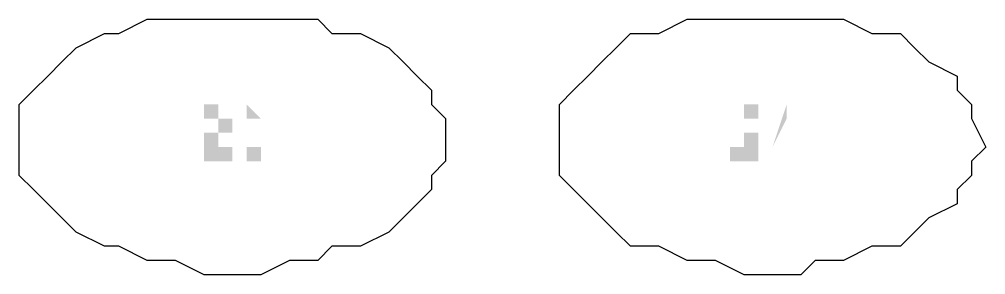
# Model space of a CAD drawing. Header units: millimetres. Extents: x -24 to 24, y -4.4 to 3.5.
# Drawn here: x 14.994 to 15.899, y -3.101 to -2.862 of the extents above; entities that cross this region are included whole.
import ezdxf

# ---------------------------------------------------------------- set-up
doc = ezdxf.new("R2010")
doc.units = ezdxf.units.MM

msp = doc.modelspace()

# ---------------------------------------------------------------- hatches: boundary and pattern name
for points in [[(15.19372, -2.99482), (15.1671, -2.99482), (15.1671, -2.99482), (15.1671, -2.99482), (15.1671, -2.98151), (15.1671, -2.98151), (15.1671, -2.98151), (15.1671, -2.98151), (15.1671, -2.98151), (15.1671, -2.98151), (15.1671, -2.98151), (15.1671, -2.98151), (15.1671, -2.98151), (15.1671, -2.98151), (15.1671, -2.98151), (15.1671, -2.98151), (15.1671, -2.98151), (15.1671, -2.98151), (15.1671, -2.98151), (15.1671, -2.98151), (15.1671, -2.98151), (15.1671, -2.98151), (15.1671, -2.98151), (15.1671, -2.98151), (15.1671, -2.98151), (15.1671, -2.98151), (15.1671, -2.98151), (15.1671, -2.98151), (15.1671, -2.98151), (15.1671, -2.98151), (15.1671, -2.98151), (15.1671, -2.98151), (15.1671, -2.98151), (15.1671, -2.98151), (15.1671, -2.98151), (15.1671, -2.9682), (15.1671, -2.9682), (15.18041, -2.9682), (15.18041, -2.9682), (15.18041, -2.9682), (15.18041, -2.9682), (15.18041, -2.9682), (15.18041, -2.9682), (15.18041, -2.9682), (15.18041, -2.9682), (15.18041, -2.9682), (15.18041, -2.9682), (15.18041, -2.9682), (15.18041, -2.9682), (15.18041, -2.9682), (15.18041, -2.9682), (15.18041, -2.9682), (15.18041, -2.9682), (15.18041, -2.9682), (15.18041, -2.9682), (15.18041, -2.9682), (15.18041, -2.9682), (15.18041, -2.9682), (15.18041, -2.9682), (15.18041, -2.9682), (15.18041, -2.9682), (15.18041, -2.9682), (15.18041, -2.9682), (15.18041, -2.9682), (15.18041, -2.9682), (15.18041, -2.9682), (15.18041, -2.95489), (15.18041, -2.95489), (15.18041, -2.95489), (15.18041, -2.95489), (15.18041, -2.95489), (15.18041, -2.95489), (15.18041, -2.95489), (15.18041, -2.95489), (15.18041, -2.95489), (15.18041, -2.95489), (15.18041, -2.95489), (15.18041, -2.95489), (15.18041, -2.95489), (15.18041, -2.95489), (15.18041, -2.95489), (15.18041, -2.95489), (15.18041, -2.95489), (15.18041, -2.95489), (15.18041, -2.95489), (15.18041, -2.95489), (15.18041, -2.95489), (15.18041, -2.95489), (15.18041, -2.95489), (15.18041, -2.95489), (15.18041, -2.95489), (15.18041, -2.95489), (15.18041, -2.95489), (15.18041, -2.95489), (15.18041, -2.95489), (15.18041, -2.95489), (15.18041, -2.95489), (15.18041, -2.95489), (15.18041, -2.95489), (15.1671, -2.95489), (15.1671, -2.95489), (15.1671, -2.95489), (15.1671, -2.95489), (15.1671, -2.95489), (15.1671, -2.95489), (15.1671, -2.95489), (15.1671, -2.95489), (15.1671, -2.95489), (15.1671, -2.95489), (15.1671, -2.95489), (15.1671, -2.95489), (15.1671, -2.95489), (15.1671, -2.95489), (15.1671, -2.95489), (15.1671, -2.95489), (15.1671, -2.95489), (15.1671, -2.95489), (15.1671, -2.95489), (15.1671, -2.95489), (15.1671, -2.95489), (15.1671, -2.95489), (15.1671, -2.95489), (15.1671, -2.95489), (15.1671, -2.95489), (15.1671, -2.95489), (15.1671, -2.95489), (15.1671, -2.95489), (15.1671, -2.95489), (15.1671, -2.95489), (15.1671, -2.95489), (15.1671, -2.95489), (15.1671, -2.95489), (15.1671, -2.95489), (15.1671, -2.95489), (15.1671, -2.95489), (15.1671, -2.95489), (15.1671, -2.95489), (15.1671, -2.95489), (15.1671, -2.95489), (15.1671, -2.95489), (15.1671, -2.95489), (15.1671, -2.95489), (15.1671, -2.95489), (15.1671, -2.95489), (15.1671, -2.95489), (15.1671, -2.95489), (15.1671, -2.94158), (15.1671, -2.94158), (15.18041, -2.94158), (15.18041, -2.94158), (15.18041, -2.94158), (15.18041, -2.94158), (15.18041, -2.94158), (15.18041, -2.94158), (15.18041, -2.94158), (15.18041, -2.94158), (15.18041, -2.94158), (15.18041, -2.94158), (15.18041, -2.94158), (15.18041, -2.94158), (15.18041, -2.94158), (15.18041, -2.94158), (15.18041, -2.94158), (15.18041, -2.95489), (15.18041, -2.95489), (15.18041, -2.95489), (15.18041, -2.95489), (15.18041, -2.95489), (15.18041, -2.95489), (15.18041, -2.95489), (15.18041, -2.95489), (15.18041, -2.95489), (15.18041, -2.95489), (15.18041, -2.95489), (15.19372, -2.95489), (15.19372, -2.95489), (15.19372, -2.95489), (15.19372, -2.95489), (15.19372, -2.95489), (15.19372, -2.95489), (15.19372, -2.95489), (15.19372, -2.95489), (15.19372, -2.95489), (15.19372, -2.95489), (15.19372, -2.95489), (15.19372, -2.95489), (15.19372, -2.95489), (15.19372, -2.95489), (15.19372, -2.95489), (15.19372, -2.95489), (15.19372, -2.95489), (15.19372, -2.95489), (15.19372, -2.95489), (15.19372, -2.95489), (15.19372, -2.9682), (15.19372, -2.9682), (15.19372, -2.9682), (15.19372, -2.9682), (15.19372, -2.9682), (15.19372, -2.9682), (15.19372, -2.9682), (15.19372, -2.9682), (15.19372, -2.9682), (15.19372, -2.9682), (15.19372, -2.9682), (15.19372, -2.9682), (15.19372, -2.9682), (15.18041, -2.9682), (15.18041, -2.9682), (15.18041, -2.9682), (15.18041, -2.9682), (15.18041, -2.9682), (15.18041, -2.9682), (15.18041, -2.9682), (15.18041, -2.9682), (15.18041, -2.9682), (15.18041, -2.9682), (15.18041, -2.9682), (15.18041, -2.9682), (15.18041, -2.9682), (15.18041, -2.9682), (15.18041, -2.9682), (15.18041, -2.9682), (15.18041, -2.9682), (15.18041, -2.9682), (15.18041, -2.98151), (15.18041, -2.98151), (15.18041, -2.98151), (15.18041, -2.98151), (15.18041, -2.98151), (15.18041, -2.98151), (15.18041, -2.98151), (15.18041, -2.98151), (15.18041, -2.98151), (15.18041, -2.98151), (15.18041, -2.98151), (15.18041, -2.98151), (15.1671, -2.98151), (15.1671, -2.98151), (15.1671, -2.98151), (15.1671, -2.98151), (15.1671, -2.98151), (15.1671, -2.98151), (15.1671, -2.98151), (15.1671, -2.98151), (15.1671, -2.98151), (15.1671, -2.98151), (15.1671, -2.98151), (15.1671, -2.98151), (15.19372, -2.98151)], [(15.22034, -2.9682), (15.22034, -2.9682), (15.22034, -2.9682), (15.22034, -2.9682), (15.22034, -2.9682), (15.22034, -2.9682), (15.22034, -2.9682), (15.22034, -2.9682), (15.22034, -2.9682), (15.22034, -2.9682), (15.22034, -2.9682), (15.22034, -2.9682), (15.22034, -2.9682), (15.22034, -2.9682), (15.22034, -2.9682), (15.22034, -2.9682), (15.22034, -2.9682), (15.22034, -2.9682), (15.22034, -2.9682), (15.22034, -2.9682), (15.22034, -2.9682), (15.22034, -2.98151), (15.22034, -2.98151), (15.22034, -2.98151), (15.22034, -2.98151), (15.22034, -2.98151), (15.22034, -2.98151), (15.22034, -2.98151), (15.22034, -2.98151), (15.22034, -2.98151), (15.22034, -2.98151), (15.22034, -2.98151), (15.22034, -2.98151), (15.22034, -2.98151), (15.22034, -2.98151), (15.22034, -2.98151), (15.22034, -2.98151), (15.22034, -2.98151), (15.22034, -2.98151), (15.22034, -2.98151), (15.22034, -2.98151), (15.22034, -2.98151), (15.22034, -2.98151), (15.22034, -2.98151), (15.22034, -2.98151), (15.22034, -2.98151), (15.22034, -2.98151), (15.22034, -2.98151), (15.22034, -2.98151), (15.22034, -2.99482), (15.22034, -2.99482), (15.22034, -2.99482), (15.22034, -2.99482), (15.22034, -2.99482), (15.22034, -2.99482), (15.22034, -2.99482), (15.20703, -2.99482), (15.20703, -2.99482), (15.20703, -2.99482), (15.20703, -2.99482), (15.20703, -2.99482), (15.20703, -2.99482), (15.20703, -2.99482), (15.20703, -2.99482), (15.20703, -2.99482), (15.20703, -2.99482), (15.20703, -2.99482), (15.20703, -2.99482), (15.20703, -2.99482), (15.20703, -2.99482), (15.20703, -2.99482), (15.20703, -2.99482), (15.20703, -2.99482), (15.20703, -2.99482), (15.20703, -2.99482), (15.20703, -2.99482), (15.20703, -2.99482), (15.20703, -2.99482), (15.20703, -2.98151), (15.20703, -2.98151), (15.19372, -2.98151), (15.19372, -2.98151), (15.19372, -2.98151), (15.19372, -2.98151), (15.19372, -2.98151), (15.19372, -2.98151), (15.19372, -2.98151), (15.19372, -2.98151), (15.19372, -2.98151), (15.19372, -2.98151), (15.19372, -2.98151), (15.19372, -2.98151), (15.19372, -2.98151), (15.19372, -2.98151), (15.19372, -2.98151), (15.19372, -2.98151), (15.19372, -2.98151), (15.19372, -2.98151), (15.19372, -2.98151), (15.20703, -2.98151), (15.20703, -2.98151), (15.20703, -2.98151), (15.20703, -2.98151), (15.20703, -2.98151), (15.20703, -2.98151), (15.20703, -2.98151), (15.20703, -2.98151), (15.20703, -2.98151), (15.20703, -2.98151), (15.20703, -2.98151), (15.20703, -2.98151), (15.20703, -2.98151), (15.20703, -2.98151), (15.20703, -2.98151), (15.20703, -2.98151), (15.20703, -2.98151), (15.20703, -2.98151), (15.20703, -2.98151), (15.20703, -2.98151), (15.20703, -2.98151), (15.20703, -2.98151), (15.20703, -2.98151), (15.20703, -2.98151), (15.20703, -2.98151), (15.20703, -2.98151), (15.20703, -2.98151), (15.20703, -2.98151), (15.20703, -2.98151), (15.20703, -2.98151), (15.20703, -2.98151), (15.22034, -2.98151), (15.22034, -2.98151), (15.22034, -2.98151), (15.22034, -2.98151), (15.22034, -2.98151), (15.22034, -2.98151), (15.22034, -2.98151), (15.22034, -2.98151), (15.22034, -2.98151), (15.22034, -2.98151), (15.22034, -2.98151), (15.22034, -2.98151), (15.22034, -2.98151), (15.22034, -2.98151), (15.22034, -2.98151), (15.22034, -2.98151), (15.22034, -2.98151), (15.22034, -2.98151), (15.22034, -2.98151), (15.22034, -2.98151), (15.22034, -2.98151), (15.22034, -2.9682), (15.22034, -2.9682), (15.22034, -2.9682), (15.22034, -2.9682), (15.22034, -2.9682), (15.22034, -2.9682), (15.22034, -2.9682), (15.22034, -2.9682), (15.22034, -2.9682), (15.22034, -2.9682), (15.22034, -2.9682), (15.22034, -2.9682), (15.20703, -2.9682), (15.20703, -2.9682), (15.20703, -2.9682), (15.20703, -2.9682), (15.20703, -2.9682), (15.20703, -2.9682), (15.20703, -2.9682), (15.20703, -2.9682), (15.20703, -2.9682), (15.20703, -2.9682), (15.20703, -2.9682), (15.20703, -2.9682), (15.20703, -2.9682), (15.20703, -2.9682), (15.20703, -2.9682), (15.20703, -2.9682), (15.20703, -2.9682), (15.20703, -2.9682), (15.20703, -2.9682), (15.20703, -2.9682), (15.20703, -2.9682), (15.20703, -2.9682), (15.20703, -2.9682), (15.20703, -2.9682), (15.20703, -2.9682), (15.20703, -2.9682), (15.20703, -2.9682), (15.20703, -2.9682), (15.22034, -2.9682), (15.22034, -2.9682), (15.22034, -2.9682), (15.22034, -2.9682), (15.22034, -2.9682), (15.22034, -2.95489), (15.22034, -2.95489), (15.22034, -2.95489), (15.22034, -2.95489), (15.22034, -2.95489), (15.22034, -2.95489), (15.22034, -2.95489), (15.22034, -2.95489), (15.22034, -2.95489), (15.22034, -2.95489), (15.22034, -2.95489), (15.22034, -2.95489), (15.22034, -2.95489), (15.22034, -2.95489), (15.22034, -2.95489), (15.22034, -2.95489), (15.22034, -2.95489), (15.20703, -2.95489), (15.20703, -2.95489), (15.20703, -2.95489), (15.20703, -2.95489), (15.20703, -2.95489), (15.20703, -2.95489), (15.20703, -2.95489), (15.20703, -2.95489), (15.20703, -2.95489), (15.20703, -2.95489), (15.20703, -2.95489), (15.20703, -2.95489), (15.20703, -2.95489), (15.20703, -2.95489), (15.20703, -2.95489), (15.20703, -2.95489), (15.20703, -2.95489), (15.20703, -2.95489), (15.20703, -2.95489), (15.20703, -2.95489), (15.20703, -2.95489), (15.20703, -2.95489), (15.20703, -2.95489), (15.20703, -2.95489), (15.20703, -2.95489), (15.20703, -2.95489), (15.20703, -2.95489), (15.20703, -2.95489), (15.20703, -2.95489), (15.20703, -2.95489), (15.19372, -2.95489), (15.19372, -2.95489), (15.19372, -2.95489), (15.19372, -2.95489), (15.19372, -2.95489), (15.19372, -2.95489), (15.19372, -2.95489), (15.19372, -2.95489), (15.19372, -2.95489), (15.19372, -2.95489), (15.19372, -2.95489), (15.19372, -2.95489), (15.19372, -2.95489), (15.19372, -2.95489), (15.19372, -2.95489), (15.20703, -2.95489), (15.20703, -2.95489), (15.20703, -2.95489), (15.20703, -2.95489), (15.20703, -2.95489), (15.20703, -2.95489), (15.20703, -2.95489), (15.20703, -2.95489), (15.20703, -2.95489), (15.20703, -2.95489), (15.20703, -2.94158), (15.20703, -2.94158), (15.20703, -2.94158), (15.20703, -2.94158), (15.20703, -2.94158), (15.20703, -2.94158), (15.20703, -2.94158), (15.20703, -2.94158), (15.20703, -2.94158), (15.20703, -2.94158), (15.20703, -2.94158), (15.20703, -2.94158), (15.20703, -2.94158), (15.20703, -2.94158), (15.20703, -2.94158), (15.20703, -2.94158), (15.22034, -2.95489), (15.22034, -2.95489), (15.22034, -2.95489), (15.22034, -2.95489), (15.22034, -2.95489), (15.22034, -2.95489), (15.22034, -2.95489), (15.22034, -2.95489), (15.22034, -2.95489), (15.22034, -2.95489), (15.22034, -2.95489), (15.22034, -2.95489), (15.22034, -2.95489), (15.22034, -2.95489), (15.22034, -2.95489), (15.22034, -2.95489), (15.22034, -2.95489), (15.22034, -2.95489), (15.22034, -2.95489), (15.22034, -2.95489), (15.22034, -2.95489), (15.22034, -2.95489), (15.22034, -2.95489), (15.22034, -2.95489), (15.22034, -2.95489), (15.22034, -2.95489), (15.22034, -2.95489), (15.22034, -2.95489), (15.22034, -2.95489), (15.22034, -2.95489), (15.22034, -2.95489), (15.22034, -2.9682), (15.22034, -2.9682), (15.22034, -2.9682), (15.22034, -2.9682), (15.22034, -2.9682), (15.22034, -2.9682), (15.22034, -2.9682), (15.22034, -2.9682), (15.22034, -2.9682), (15.22034, -2.9682), (15.22034, -2.9682), (15.22034, -2.9682), (15.22034, -2.9682), (15.22034, -2.9682), (15.22034, -2.9682)], [(15.6862, -2.99482), (15.65958, -2.99482), (15.65958, -2.99482), (15.65958, -2.99482), (15.65958, -2.98151), (15.65958, -2.98151), (15.65958, -2.98151), (15.65958, -2.98151), (15.65958, -2.98151), (15.65958, -2.98151), (15.65958, -2.98151), (15.65958, -2.98151), (15.65958, -2.98151), (15.65958, -2.98151), (15.65958, -2.98151), (15.65958, -2.98151), (15.65958, -2.98151), (15.65958, -2.98151), (15.67289, -2.98151), (15.67289, -2.98151), (15.67289, -2.98151), (15.67289, -2.98151), (15.67289, -2.98151), (15.67289, -2.98151), (15.67289, -2.98151), (15.67289, -2.98151), (15.67289, -2.98151), (15.67289, -2.98151), (15.67289, -2.98151), (15.67289, -2.98151), (15.67289, -2.98151), (15.67289, -2.98151), (15.67289, -2.98151), (15.67289, -2.98151), (15.67289, -2.98151), (15.67289, -2.9682), (15.67289, -2.9682), (15.67289, -2.9682), (15.67289, -2.9682), (15.67289, -2.9682), (15.67289, -2.9682), (15.67289, -2.9682), (15.67289, -2.9682), (15.67289, -2.9682), (15.67289, -2.9682), (15.67289, -2.9682), (15.67289, -2.9682), (15.67289, -2.9682), (15.67289, -2.9682), (15.6862, -2.9682), (15.6862, -2.9682), (15.6862, -2.9682), (15.6862, -2.9682), (15.6862, -2.9682), (15.6862, -2.9682), (15.6862, -2.9682), (15.6862, -2.9682), (15.6862, -2.9682), (15.6862, -2.9682), (15.6862, -2.9682), (15.6862, -2.9682), (15.6862, -2.9682), (15.6862, -2.9682), (15.6862, -2.9682), (15.6862, -2.9682), (15.6862, -2.9682), (15.6862, -2.95489), (15.6862, -2.95489), (15.6862, -2.95489), (15.6862, -2.95489), (15.6862, -2.95489), (15.6862, -2.95489), (15.6862, -2.95489), (15.6862, -2.95489), (15.6862, -2.95489), (15.6862, -2.95489), (15.6862, -2.95489), (15.6862, -2.95489), (15.6862, -2.95489), (15.6862, -2.95489), (15.6862, -2.95489), (15.6862, -2.95489), (15.6862, -2.95489), (15.6862, -2.95489), (15.6862, -2.95489), (15.6862, -2.95489), (15.6862, -2.95489), (15.6862, -2.95489), (15.6862, -2.95489), (15.6862, -2.95489), (15.67289, -2.95489), (15.67289, -2.95489), (15.67289, -2.95489), (15.67289, -2.95489), (15.67289, -2.95489), (15.67289, -2.95489), (15.67289, -2.95489), (15.67289, -2.95489), (15.67289, -2.95489), (15.67289, -2.95489), (15.67289, -2.95489), (15.67289, -2.95489), (15.67289, -2.95489), (15.67289, -2.95489), (15.67289, -2.95489), (15.67289, -2.95489), (15.67289, -2.95489), (15.67289, -2.95489), (15.67289, -2.95489), (15.67289, -2.95489), (15.67289, -2.95489), (15.67289, -2.95489), (15.67289, -2.95489), (15.67289, -2.95489), (15.67289, -2.95489), (15.67289, -2.95489), (15.67289, -2.95489), (15.67289, -2.95489), (15.65958, -2.95489), (15.65958, -2.95489), (15.65958, -2.95489), (15.65958, -2.95489), (15.65958, -2.95489), (15.65958, -2.95489), (15.65958, -2.95489), (15.65958, -2.95489), (15.65958, -2.95489), (15.65958, -2.95489), (15.65958, -2.95489), (15.65958, -2.95489), (15.65958, -2.95489), (15.67289, -2.95489), (15.67289, -2.95489), (15.67289, -2.95489), (15.67289, -2.95489), (15.67289, -2.95489), (15.67289, -2.95489), (15.67289, -2.95489), (15.67289, -2.95489), (15.67289, -2.95489), (15.67289, -2.95489), (15.67289, -2.95489), (15.67289, -2.95489), (15.67289, -2.95489), (15.67289, -2.95489), (15.67289, -2.95489), (15.67289, -2.94158), (15.67289, -2.94158), (15.67289, -2.94158), (15.67289, -2.94158), (15.67289, -2.94158), (15.67289, -2.94158), (15.67289, -2.94158), (15.67289, -2.94158), (15.67289, -2.94158), (15.67289, -2.94158), (15.67289, -2.94158), (15.6862, -2.94158), (15.6862, -2.94158), (15.6862, -2.94158), (15.6862, -2.94158), (15.6862, -2.94158), (15.6862, -2.94158), (15.6862, -2.95489), (15.6862, -2.95489), (15.6862, -2.95489), (15.6862, -2.95489), (15.6862, -2.95489), (15.6862, -2.95489), (15.6862, -2.95489), (15.6862, -2.95489), (15.6862, -2.95489), (15.6862, -2.95489), (15.6862, -2.95489), (15.6862, -2.95489), (15.6862, -2.95489), (15.6862, -2.95489), (15.6862, -2.95489), (15.6862, -2.95489), (15.6862, -2.95489), (15.6862, -2.95489), (15.6862, -2.95489), (15.6862, -2.95489), (15.6862, -2.95489), (15.6862, -2.95489), (15.6862, -2.95489), (15.6862, -2.95489), (15.6862, -2.95489), (15.6862, -2.95489), (15.6862, -2.95489), (15.6862, -2.95489), (15.6862, -2.95489), (15.6862, -2.95489), (15.6862, -2.95489), (15.6862, -2.9682), (15.6862, -2.9682), (15.6862, -2.9682), (15.6862, -2.9682), (15.6862, -2.9682), (15.6862, -2.9682), (15.6862, -2.9682), (15.6862, -2.9682), (15.6862, -2.9682), (15.6862, -2.9682), (15.6862, -2.9682), (15.6862, -2.9682), (15.6862, -2.9682), (15.6862, -2.9682), (15.6862, -2.9682), (15.6862, -2.9682), (15.6862, -2.9682), (15.6862, -2.9682), (15.6862, -2.9682), (15.6862, -2.9682), (15.6862, -2.9682), (15.6862, -2.9682), (15.6862, -2.9682), (15.6862, -2.9682), (15.6862, -2.9682), (15.6862, -2.9682), (15.6862, -2.9682), (15.6862, -2.9682), (15.6862, -2.9682), (15.6862, -2.9682), (15.6862, -2.9682), (15.6862, -2.98151), (15.6862, -2.98151), (15.67289, -2.98151), (15.67289, -2.98151), (15.67289, -2.98151), (15.67289, -2.98151), (15.67289, -2.98151), (15.67289, -2.98151), (15.67289, -2.98151), (15.67289, -2.98151), (15.67289, -2.98151), (15.67289, -2.98151), (15.67289, -2.98151), (15.67289, -2.98151), (15.67289, -2.98151), (15.67289, -2.98151), (15.67289, -2.98151), (15.67289, -2.98151), (15.67289, -2.98151), (15.67289, -2.98151), (15.67289, -2.98151), (15.67289, -2.98151), (15.67289, -2.98151), (15.67289, -2.98151), (15.6862, -2.98151)]]:
    msp.add_hatch(color=256).paths.add_polyline_path(points)
h = msp.add_hatch(color=256)
h.paths.add_polyline_path([(15.72613, -2.98151), (15.71282, -2.98151), (15.71282, -2.99482), (15.71282, -2.99482), (15.71282, -2.98151), (15.69951, -2.98151), (15.69951, -2.98151), (15.71282, -2.94158), (15.71282, -2.94158), (15.71282, -2.98151), (15.72613, -2.98151)], flags=0)
h.paths.add_polyline_path([(15.71282, -2.98151), (15.71282, -2.95489), (15.71282, -2.95489), (15.69951, -2.98151)], flags=0)

# ---------------------------------------------------------------- linework, layer by layer
for points in [[(15.39337, -2.98151), (15.39337, -2.99482), (15.38006, -3.00813), (15.38006, -3.02144), (15.36675, -3.03475), (15.35344, -3.04806), (15.34013, -3.06137), (15.31351, -3.07468), (15.28689, -3.07468), (15.27358, -3.08799), (15.24696, -3.08799), (15.22034, -3.1013), (15.19372, -3.1013), (15.1671, -3.1013), (15.14048, -3.08799), (15.11386, -3.08799), (15.08724, -3.07468), (15.07393, -3.07468), (15.0473, -3.06137), (15.03399, -3.04806), (15.02068, -3.03475), (15.00737, -3.02144), (14.99406, -3.00813), (14.99406, -2.99482), (14.99406, -2.98151), (14.99406, -2.95489), (14.99406, -2.94158), (15.00737, -2.92827), (15.02068, -2.91496), (15.03399, -2.90165), (15.0473, -2.88834), (15.07393, -2.87503), (15.08724, -2.87503), (15.11386, -2.86172), (15.14048, -2.86172), (15.1671, -2.86172), (15.19372, -2.86172), (15.22034, -2.86172), (15.24696, -2.86172), (15.27358, -2.86172), (15.28689, -2.87503), (15.31351, -2.87503), (15.34013, -2.88834), (15.35344, -2.90165), (15.36675, -2.91496), (15.38006, -2.92827), (15.38006, -2.94158), (15.39337, -2.95489)], [(15.89916, -2.98151), (15.88585, -2.99482), (15.88585, -3.00813), (15.87254, -3.02144), (15.87254, -3.03475), (15.84592, -3.04806), (15.83261, -3.06137), (15.8193, -3.07468), (15.79268, -3.07468), (15.76606, -3.08799), (15.73944, -3.08799), (15.72613, -3.1013), (15.69951, -3.1013), (15.67289, -3.1013), (15.64627, -3.08799), (15.61965, -3.08799), (15.59303, -3.07468), (15.56641, -3.07468), (15.5531, -3.06137), (15.53979, -3.04806), (15.52648, -3.03475), (15.51317, -3.02144), (15.49986, -3.00813), (15.49986, -2.99482), (15.49986, -2.98151), (15.49986, -2.95489), (15.49986, -2.94158), (15.51317, -2.92827), (15.52648, -2.91496), (15.53979, -2.90165), (15.5531, -2.88834), (15.56641, -2.87503), (15.59303, -2.87503), (15.61965, -2.86172), (15.64627, -2.86172), (15.67289, -2.86172), (15.69951, -2.86172), (15.72613, -2.86172), (15.73944, -2.86172), (15.76606, -2.86172), (15.79268, -2.87503), (15.8193, -2.87503), (15.83261, -2.88834), (15.84592, -2.90165), (15.87254, -2.91496), (15.87254, -2.92827), (15.88585, -2.94158), (15.88585, -2.95489)]]:
    msp.add_lwpolyline(points, close=True)

doc.saveas('drawing.dxf')
